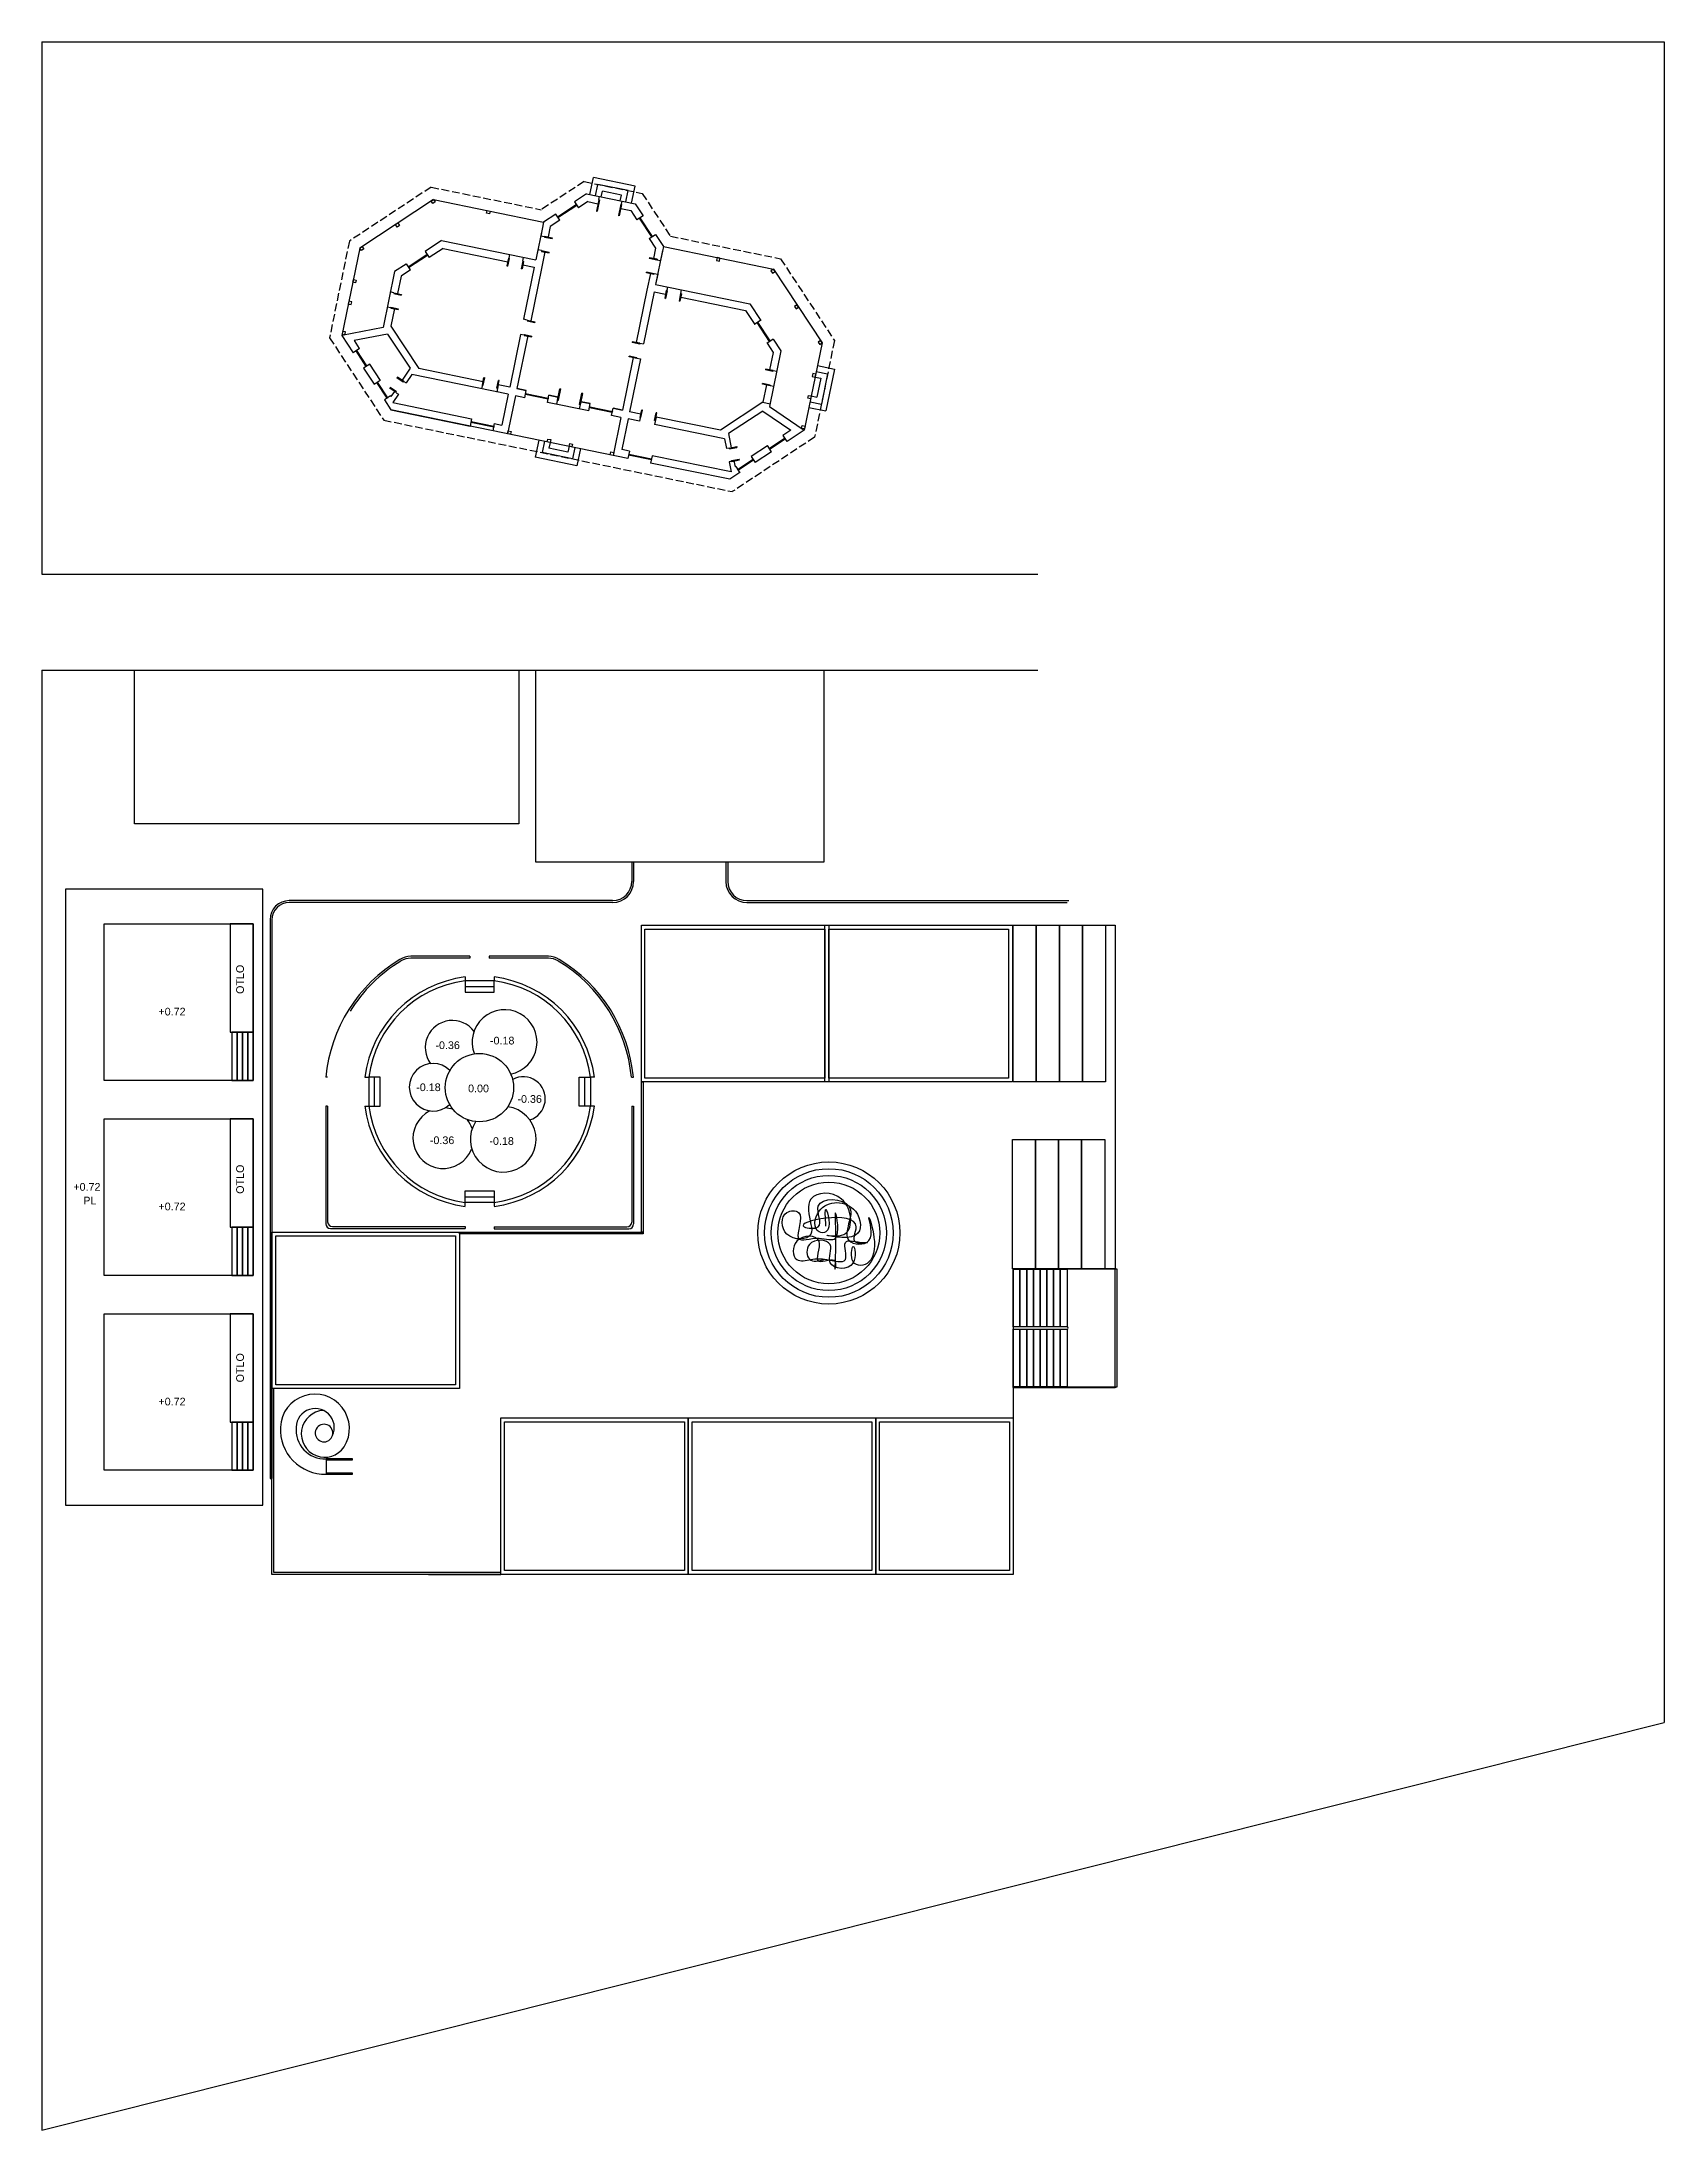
# Model space of a CAD drawing. Header units: metres. Extents: x 217 to 1422, y -179 to 129.
# Drawn here: x 449.8 to 534.3, y -178.6 to -69.9 of the extents above; entities that cross this region are included whole.
import ezdxf

# ---------------------------------------------------------------- set-up
doc = ezdxf.new("R2010")
doc.units = ezdxf.units.M
doc.header["$LTSCALE"] = 0.5
doc.header["$MEASUREMENT"] = 0
doc.linetypes.add('BANKLINE1', pattern=[5.5, 4, -1.5])
for name, color, linetype in [('+1', 255, 'Continuous'), ('COLUMN', 5, 'Continuous'), ('D &W', 26, 'Continuous')]:
    doc.layers.add(name, color=color, linetype=linetype)
doc.styles.get("Standard").update_dxf_attribs({"font": 'arial.ttf'})

# ---------------------------------------------------------------- blocks, each defined once
blk = doc.blocks.new('DADA')
at = {"layer": 'D &W'}
for p, q in [((3991.45, 3694.9), (3991.45, 3695.5)), ((3991.45, 3695.5), (3991.49, 3695.5)), ((3991.49, 3694.9), (3991.49, 3695.5)), ((3992.61, 3694.9), (3992.61, 3695.5)), ((3992.65, 3695.5), (3992.61, 3695.5)), ((3992.65, 3694.9), (3992.65, 3695.5)), ((3991.45, 3694.9), (3991.49, 3694.9)), ((3992.65, 3694.9), (3992.61, 3694.9))]:
    blk.add_line(p, q, dxfattribs=at)
blk = doc.blocks.new('SDAWDA')
at = {"layer": 'D &W'}
h = blk.add_hatch(color=0, dxfattribs=at)
h.dxf.hatch_style = 1
h.paths.add_polyline_path([(3989.8, 3694.9), (3989.76, 3694.9), (3989.76, 3694.86), (3989.8, 3694.86)])
h.paths.add_polyline_path([(3990.96, 3694.86), (3990.96, 3694.9), (3990.92, 3694.9), (3990.92, 3694.86)])
for p, q in [((3989.76, 3694.9), (3990.96, 3694.9)), ((3989.76, 3694.9), (3989.76, 3694.86)), ((3989.76, 3694.86), (3990.96, 3694.86)), ((3989.8, 3694.9), (3989.8, 3694.86)), ((3990.92, 3694.9), (3990.92, 3694.86)), ((3990.96, 3694.9), (3990.96, 3694.86))]:
    blk.add_line(p, q, dxfattribs=at)
blk = doc.blocks.new('ASDAW')
at = {"layer": 'D &W'}
for p, q in [((3995.81, 3694.88), (3995.81, 3695.28)), ((3995.81, 3695.28), (3995.85, 3695.28)), ((3995.85, 3694.88), (3995.81, 3694.88)), ((3995.85, 3694.88), (3995.85, 3695.28)), ((3996.57, 3694.88), (3996.57, 3695.28)), ((3996.61, 3695.28), (3996.57, 3695.28)), ((3996.61, 3694.88), (3996.57, 3694.88)), ((3996.61, 3694.88), (3996.61, 3695.28))]:
    blk.add_line(p, q, dxfattribs=at)
blk = doc.blocks.new('AAAAAA')
at = {"layer": 'D &W'}
for p, q in [((3982.29, 3694.88), (3982.29, 3695.28)), ((3982.29, 3695.28), (3982.33, 3695.28)), ((3982.29, 3694.88), (3982.33, 3694.88)), ((3982.33, 3694.88), (3982.33, 3695.28)), ((3982.95, 3694.88), (3982.95, 3695.28)), ((3982.99, 3695.28), (3982.95, 3695.28)), ((3982.95, 3694.88), (3982.99, 3694.88)), ((3982.99, 3694.88), (3982.99, 3695.28))]:
    blk.add_line(p, q, dxfattribs=at)
blk = doc.blocks.new('ASDA')
h = blk.add_hatch(color=0)
h.dxf.hatch_style = 1
h.paths.add_polyline_path([(3984.23, 3699.56), (3984.19, 3699.56), (3984.19, 3699.52), (3984.23, 3699.52)])
h.paths.add_polyline_path([(3985.35, 3699.52), (3985.35, 3699.56), (3985.31, 3699.56), (3985.31, 3699.52)])
at = {"layer": 'D &W'}
for p, q in [((3984.19, 3699.56), (3985.35, 3699.56)), ((3984.19, 3699.56), (3984.19, 3699.52)), ((3984.19, 3699.52), (3985.35, 3699.52)), ((3984.23, 3699.56), (3984.23, 3699.52)), ((3985.31, 3699.56), (3985.31, 3699.52)), ((3985.35, 3699.56), (3985.35, 3699.52))]:
    blk.add_line(p, q, dxfattribs=at)
blk = doc.blocks.new('12355')
at = {"layer": 'D &W'}
for p, q in [((3983.2, 3701.05), (3983.47, 3700.78)), ((3982.65, 3699.96), (3982.38, 3700.23))]:
    blk.add_line(p, q, dxfattribs=at)
at = {"layer": 'D &W', "rotation": 45}
blk.add_blockref('ASDA', (3781.24, -1733.13), dxfattribs=at)
blk = doc.blocks.new('AAAW')
at = {"layer": 'D &W'}
h = blk.add_hatch(color=256, dxfattribs=at)
h.dxf.hatch_style = 1
h.paths.add_polyline_path([(3980.77, 3695.33), (3980.74, 3695.3), (3980.77, 3695.28), (3980.79, 3695.3)])
h.paths.add_polyline_path([(3981.39, 3694.65), (3981.42, 3694.62), (3981.45, 3694.65), (3981.42, 3694.68)])
at = {"layer": 'COLUMN', "color": 1}
for p, q in [((3980.89, 3695.45), (3980.62, 3695.18)), ((3981.57, 3694.77), (3981.3, 3694.5))]:
    blk.add_line(p, q, dxfattribs=at)
at = {"layer": 'D &W'}
for p, q in [((3981.42, 3694.62), (3980.74, 3695.3)), ((3981.45, 3694.65), (3980.77, 3695.33)), ((3980.79, 3695.3), (3980.77, 3695.28)), ((3981.42, 3694.68), (3981.39, 3694.65)), ((3981.45, 3694.65), (3981.42, 3694.62))]:
    blk.add_line(p, q, dxfattribs=at)
blk = doc.blocks.new('asdawd')
at = {"color": 3, "linetype": 'BANKLINE1', "ltscale": 0.2}
for p, q in [((4114.23, 3769.4), (4112.35, 3767.53)), ((4114.23, 3769.4), (4117.29, 3769.4)), ((4117.29, 3769.4), (4119.17, 3767.53)), ((4106.55, 3767.53), (4102.97, 3763.95)), ((4106.55, 3767.53), (4112.35, 3767.53)), ((4119.17, 3767.53), (4124.97, 3767.53)), ((4124.97, 3767.53), (4128.55, 3763.95)), ((4102.97, 3763.95), (4102.97, 3758.85)), ((4128.55, 3763.95), (4128.55, 3758.85)), ((4102.97, 3758.85), (4106.57, 3755.24)), ((4128.55, 3758.85), (4124.95, 3755.24)), ((4106.57, 3755.24), (4124.95, 3755.24))]:
    blk.add_line(p, q, dxfattribs=at)
for p, q in [((4114.48, 3768.8), (4113.95, 3768.28)), ((4114.48, 3768.8), (4117.05, 3768.8)), ((4116.86, 3769.7), (4114.66, 3769.7)), ((4114.66, 3768.8), (4114.66, 3769.7)), ((4116.56, 3769.4), (4114.96, 3769.4)), ((4114.96, 3768.8), (4114.96, 3769.4)), ((4116.26, 3769.1), (4115.26, 3769.1)), ((4115.26, 3768.8), (4115.26, 3769.1)), ((4116.26, 3768.8), (4116.26, 3769.1)), ((4116.56, 3768.8), (4116.56, 3769.4)), ((4116.86, 3768.8), (4116.86, 3769.7)), ((4117.05, 3768.8), (4117.57, 3768.28)), ((4114.63, 3768.42), (4114.22, 3768.01)), ((4114.63, 3768.42), (4115.16, 3768.42)), ((4116.36, 3768.42), (4116.89, 3768.42)), ((4116.89, 3768.42), (4117.3, 3768.01)), ((4106.8, 3766.93), (4103.57, 3763.7)), ((4106.8, 3766.93), (4112.6, 3766.93)), ((4113.13, 3767.46), (4112.6, 3766.93)), ((4112.6, 3766.93), (4112.6, 3766.19)), ((4112.6, 3766.72), (4112.6, 3764.93)), ((4113.4, 3767.19), (4112.98, 3766.77)), ((4112.98, 3766.77), (4112.98, 3766.23)), ((4118.12, 3767.19), (4118.54, 3766.77)), ((4118.39, 3767.46), (4118.92, 3766.93)), ((4118.54, 3766.77), (4118.54, 3766.23)), ((4118.92, 3766.93), (4124.72, 3766.93)), ((4118.92, 3766.93), (4118.92, 3766.19)), ((4118.92, 3766.72), (4118.92, 3764.93)), ((4124.72, 3766.93), (4127.95, 3763.7)), ((4107.63, 3764.93), (4106.91, 3764.2)), ((4107.79, 3764.55), (4107.18, 3763.94)), ((4107.63, 3764.93), (4112.6, 3764.93)), ((4107.79, 3764.55), (4111.2, 3764.55)), ((4112, 3764.55), (4112.6, 3764.55)), ((4112.6, 3765.47), (4112.6, 3764.93)), ((4112.6, 3764.55), (4112.6, 3761.8)), ((4112.98, 3765.43), (4112.98, 3764.55)), ((4112.98, 3764.55), (4112.98, 3761.8)), ((4118.54, 3765.43), (4118.54, 3764.55)), ((4118.54, 3764.55), (4118.54, 3761.8)), ((4118.92, 3765.47), (4118.92, 3764.93)), ((4118.92, 3764.93), (4123.89, 3764.93)), ((4118.92, 3764.55), (4119.52, 3764.55)), ((4118.92, 3764.55), (4118.92, 3761.8)), ((4120.32, 3764.55), (4123.74, 3764.55)), ((4123.74, 3764.55), (4124.35, 3763.94)), ((4123.89, 3764.93), (4124.62, 3764.2)), ((4103.57, 3763.7), (4103.57, 3759.1)), ((4106.09, 3763.38), (4105.57, 3762.87)), ((4125.44, 3763.38), (4125.95, 3762.87)), ((4127.95, 3763.7), (4127.95, 3759.1)), ((4105.57, 3762.87), (4105.57, 3759.93)), ((4106.36, 3763.12), (4105.95, 3762.71)), ((4105.95, 3762.71), (4105.95, 3761.8)), ((4125.17, 3763.12), (4125.57, 3762.71)), ((4125.57, 3762.71), (4125.57, 3761.8)), ((4125.95, 3762.87), (4125.95, 3759.93)), ((4127.95, 3762.5), (4128.85, 3762.5)), ((4128.85, 3762.5), (4128.85, 3760.3)), ((4127.95, 3762.2), (4128.55, 3762.2)), ((4127.95, 3761.9), (4128.25, 3761.9)), ((4128.25, 3761.9), (4128.25, 3760.9)), ((4128.55, 3762.2), (4128.55, 3760.6)), ((4105.95, 3761), (4105.95, 3760.08)), ((4112.6, 3761), (4112.6, 3758.22)), ((4112.98, 3761), (4112.98, 3758.22)), ((4118.54, 3761), (4118.54, 3758.22)), ((4118.92, 3761), (4118.92, 3758.22)), ((4125.57, 3761), (4125.57, 3760.08)), ((4127.95, 3760.9), (4128.25, 3760.9)), ((4127.95, 3760.6), (4128.55, 3760.6)), ((4127.95, 3760.3), (4128.85, 3760.3)), ((4105.57, 3759.93), (4103.57, 3759.1)), ((4103.57, 3759.1), (4104.33, 3758.34)), ((4105.86, 3759.63), (4104.24, 3758.96)), ((4105.86, 3759.63), (4107.36, 3758.14)), ((4105.95, 3760.08), (4107.81, 3758.22)), ((4125.57, 3760.08), (4123.71, 3758.22)), ((4125.66, 3759.63), (4124.16, 3758.14)), ((4125.66, 3759.63), (4127.28, 3758.96)), ((4125.95, 3759.93), (4127.95, 3759.1)), ((4127.95, 3759.1), (4127.2, 3758.34)), ((4104.24, 3758.96), (4104.59, 3758.61)), ((4107.36, 3758.14), (4107.08, 3757.45)), ((4111.2, 3758.22), (4107.81, 3758.22)), ((4112.6, 3758.22), (4112, 3758.22)), ((4113.47, 3758.22), (4112.98, 3758.22)), ((4112.98, 3758.22), (4113.47, 3758.22)), ((4115.16, 3758.22), (4114.67, 3758.22)), ((4114.67, 3758.22), (4115.16, 3758.22)), ((4116.85, 3758.22), (4116.36, 3758.22)), ((4116.36, 3758.22), (4116.85, 3758.22)), ((4118.54, 3758.22), (4118.05, 3758.22)), ((4118.05, 3758.22), (4118.54, 3758.22)), ((4119.52, 3758.22), (4118.92, 3758.22)), ((4123.71, 3758.22), (4120.32, 3758.22)), ((4124.16, 3758.14), (4124.44, 3757.45)), ((4127.28, 3758.96), (4126.93, 3758.61)), ((4105, 3757.66), (4105.71, 3756.96)), ((4105.27, 3757.93), (4105.98, 3757.22)), ((4107.51, 3757.84), (4107.31, 3757.36)), ((4112.6, 3757.84), (4107.51, 3757.84)), ((4112.6, 3757.84), (4112.6, 3756.22)), ((4113.47, 3757.84), (4112.98, 3757.84)), ((4112.98, 3757.84), (4112.98, 3755.84)), ((4116.85, 3757.84), (4114.67, 3757.84)), ((4118.54, 3757.84), (4118.05, 3757.84)), ((4118.54, 3757.84), (4118.54, 3755.84)), ((4119.52, 3757.84), (4118.92, 3757.84)), ((4118.92, 3757.84), (4118.92, 3756.22)), ((4124.01, 3757.84), (4120.32, 3757.84)), ((4124.01, 3757.84), (4124.21, 3757.36)), ((4126.25, 3757.93), (4125.54, 3757.22)), ((4126.52, 3757.66), (4125.81, 3756.96)), ((4106.39, 3756.28), (4106.82, 3755.84)), ((4106.66, 3756.55), (4106.69, 3756.52)), ((4106.81, 3756.81), (4106.69, 3756.52)), ((4119.32, 3755.84), (4106.82, 3755.84)), ((4106.82, 3755.84), (4111, 3755.84)), ((4107.04, 3756.71), (4106.84, 3756.22)), ((4106.84, 3756.22), (4111, 3756.22)), ((4112.2, 3756.22), (4112.6, 3756.22)), ((4114.62, 3755.84), (4114.62, 3754.94)), ((4114.92, 3755.84), (4114.92, 3755.24)), ((4115.22, 3755.84), (4115.22, 3755.54)), ((4116.22, 3755.84), (4116.22, 3755.54)), ((4116.52, 3755.84), (4116.52, 3755.24)), ((4116.82, 3755.84), (4116.82, 3754.94)), ((4119.32, 3756.22), (4118.92, 3756.22)), ((4124.68, 3756.22), (4120.52, 3756.22)), ((4124.7, 3755.84), (4120.52, 3755.84)), ((4124.48, 3756.71), (4124.68, 3756.22)), ((4125.13, 3756.28), (4124.7, 3755.84)), ((4124.71, 3756.81), (4124.83, 3756.52)), ((4124.86, 3756.55), (4124.83, 3756.52)), ((4116.82, 3754.94), (4114.62, 3754.94)), ((4116.52, 3755.24), (4114.92, 3755.24)), ((4116.22, 3755.54), (4115.22, 3755.54))]:
    blk.add_line(p, q)
at = {"layer": 'COLUMN'}
for points in [[(4106.91, 3766.82), (4106.8, 3766.72), (4106.7, 3766.82), (4106.8, 3766.93)], [(4109.78, 3766.78), (4109.63, 3766.78), (4109.63, 3766.93), (4109.78, 3766.93)], [(4121.75, 3766.78), (4121.9, 3766.78), (4121.9, 3766.93), (4121.75, 3766.93)], [(4124.61, 3766.82), (4124.72, 3766.72), (4124.83, 3766.82), (4124.72, 3766.93)], [(4105.35, 3765.26), (4105.24, 3765.15), (4105.13, 3765.26), (4105.24, 3765.37)], [(4126.18, 3765.26), (4126.28, 3765.15), (4126.39, 3765.26), (4126.28, 3765.37)], [(4103.78, 3763.7), (4103.68, 3763.59), (4103.57, 3763.7), (4103.68, 3763.8)], [(4127.74, 3763.7), (4127.85, 3763.59), (4127.95, 3763.7), (4127.85, 3763.8)], [(4103.72, 3761.9), (4103.57, 3761.9), (4103.57, 3762.05), (4103.72, 3762.05)], [(4127.8, 3761.9), (4127.95, 3761.9), (4127.95, 3762.05), (4127.8, 3762.05)], [(4103.72, 3760.9), (4103.57, 3760.9), (4103.57, 3760.75), (4103.72, 3760.75)], [(4127.8, 3760.9), (4127.95, 3760.9), (4127.95, 3760.75), (4127.8, 3760.75)], [(4103.72, 3759.31), (4103.57, 3759.31), (4103.57, 3759.16), (4103.72, 3759.16)], [(4127.8, 3759.31), (4127.95, 3759.31), (4127.95, 3759.16), (4127.8, 3759.16)], [(4112.98, 3755.99), (4113.13, 3755.99), (4113.13, 3755.84), (4112.98, 3755.84)], [(4115.07, 3755.99), (4115.22, 3755.99), (4115.22, 3755.84), (4115.07, 3755.84)], [(4116.22, 3755.99), (4116.37, 3755.99), (4116.37, 3755.84), (4116.22, 3755.84)], [(4118.39, 3755.99), (4118.54, 3755.99), (4118.54, 3755.84), (4118.39, 3755.84)]]:
    blk.add_lwpolyline(points, close=True, dxfattribs=at)
at = {"layer": 'D &W'}
for p, q in [((4115.16, 3768.64), (4115.16, 3768.8)), ((4116.36, 3768.64), (4116.36, 3768.8)), ((4112.79, 3766.19), (4112.6, 3766.19)), ((4118.73, 3766.19), (4118.92, 3766.19)), ((4111.24, 3764.74), (4111.24, 3764.93)), ((4111.96, 3764.74), (4111.96, 3764.93)), ((4112.79, 3765.47), (4112.6, 3765.47)), ((4118.73, 3765.47), (4118.92, 3765.47)), ((4119.56, 3764.74), (4119.56, 3764.93)), ((4120.28, 3764.74), (4120.28, 3764.93)), ((4105.76, 3761.8), (4105.57, 3761.8)), ((4112.79, 3761.8), (4112.6, 3761.8)), ((4118.73, 3761.8), (4118.92, 3761.8)), ((4125.76, 3761.8), (4125.95, 3761.8)), ((4105.76, 3761), (4105.57, 3761)), ((4112.79, 3761), (4112.6, 3761)), ((4118.73, 3761), (4118.92, 3761)), ((4125.76, 3761), (4125.95, 3761)), ((4125.57, 3760.08), (4125.95, 3760.08)), ((4111.2, 3758.22), (4111.2, 3757.84)), ((4112, 3758.22), (4112, 3757.84)), ((4113.47, 3757.84), (4113.47, 3758.22)), ((4114.67, 3757.84), (4114.67, 3758.22)), ((4115.16, 3757.84), (4115.16, 3758.22)), ((4116.36, 3757.84), (4116.36, 3758.22)), ((4116.85, 3757.84), (4116.85, 3758.22)), ((4118.05, 3757.84), (4118.05, 3758.22)), ((4119.52, 3758.22), (4119.52, 3757.84)), ((4120.32, 3758.22), (4120.32, 3757.84)), ((4107.19, 3757.41), (4107.31, 3757.36)), ((4124.34, 3757.41), (4124.21, 3757.36)), ((4106.92, 3756.76), (4107.04, 3756.71)), ((4111, 3756.22), (4111, 3755.84)), ((4112.2, 3756.22), (4112.2, 3755.84)), ((4119.32, 3756.22), (4119.32, 3755.84)), ((4120.52, 3756.22), (4120.52, 3755.84)), ((4124.6, 3756.76), (4124.48, 3756.71))]:
    blk.add_line(p, q, dxfattribs=at)
at = {"layer": 'COLUMN'}
for p in [(123.71, 63.16), (125.09, 61.77)]:
    blk.add_blockref('AAAW', p, dxfattribs=at)
at = {"layer": 'COLUMN', "xscale": -1}
for p in [(8107.81, 63.16), (8106.43, 61.77)]:
    blk.add_blockref('AAAW', p, dxfattribs=at)
at = {"layer": 'D &W'}
for name, p in [('12355', (130.75, 67.23)), ('12355', (123.71, 63.16)), ('SDAWDA', (123.71, 63.16)), ('DADA', (123.71, 63.16)), ('SDAWDA', (127.09, 63.16)), ('ASDAW', (123.71, 63.16)), ('SDAWDA', (129.56, 61.16))]:
    blk.add_blockref(name, p, dxfattribs=at)
at = {"layer": 'D &W', "xscale": -1}
for name, p, rotation in [('DADA', (123.71, 7463.53), 180), ('ASDAW', (417.92, -230.39), 270), ('ASDAW', (123.71, 7459.61), 180), ('ASDAW', (410.88, -234.82), 270), ('ASDAW', (417.92, -234.82), 270), ('AAAAAA', (2234.94, -1336.36), 292.4999999999961)]:
    blk.add_blockref(name, p, dxfattribs=dict(at, rotation=rotation))
for name, p in [('12355', (8100.77, 67.23)), ('12355', (8107.81, 63.16)), ('ASDAW', (8107.81, 63.16)), ('SDAWDA', (8101.97, 61.16))]:
    blk.add_blockref(name, p, dxfattribs=at)
at = {"layer": 'D &W'}
for name, p, rotation in [('ASDAW', (7813.61, -230.39), 90.00000000000001), ('ASDAW', (8107.81, 7459.61), 180), ('ASDAW', (7813.61, -234.82), 90.00000000000001), ('ASDAW', (7820.64, -234.82), 90.00000000000001), ('AAAAAA', (5996.58, -1336.36), 67.50000000000391)]:
    blk.add_blockref(name, p, dxfattribs=dict(at, rotation=rotation))

msp = doc.modelspace()

# ---------------------------------------------------------------- linework, layer by layer
at = {"layer": '+1', "transparency": 33554687}
for p, q in [((461.8, -149.6), (461.8, -140.02)), ((469.95, -149.7), (473.71, -149.7))]:
    msp.add_line(p, q, dxfattribs=at)
for points in [[(481.03, -131.87), (481.03, -115.89), (500.39, -115.89), (505.69, -115.89), (505.69, -133.78), (500.39, -133.78), (500.39, -149.7), (461.8, -149.7), (461.8, -131.87)], [(481.03, -115.89), (490.79, -115.89), (490.79, -124.05), (481.03, -124.05)], [(481.22, -116.09), (490.59, -116.09), (490.59, -123.85), (481.22, -123.85)], [(490.59, -115.89), (500.35, -115.89), (500.35, -124.05), (490.59, -124.05)], [(490.79, -116.09), (500.15, -116.09), (500.15, -123.85), (490.79, -123.85)], [(500.39, -115.89), (501.59, -115.89), (501.59, -124.04), (500.39, -124.04)], [(501.59, -115.89), (502.79, -115.89), (502.79, -124.04), (501.59, -124.04)], [(502.79, -115.89), (503.99, -115.89), (503.99, -124.04), (502.79, -124.04)], [(503.99, -115.89), (505.19, -115.89), (505.19, -124.04), (503.99, -124.04)], [(481.03, -124.05), (481.13, -124.05), (481.13, -131.87), (481.03, -131.87)], [(500.35, -127.05), (501.55, -127.05), (501.55, -133.78), (500.35, -133.78)], [(501.55, -127.05), (502.75, -127.05), (502.75, -133.78), (501.55, -133.78)], [(502.75, -127.05), (503.95, -127.05), (503.95, -133.78), (502.75, -133.78)], [(503.95, -127.05), (505.15, -127.05), (505.15, -133.78), (503.95, -133.78)], [(471.56, -140.02), (461.8, -140.02), (461.8, -131.87), (471.56, -131.87)], [(471.36, -139.82), (462, -139.82), (462, -132.07), (471.36, -132.07)], [(481.03, -131.87), (481.03, -131.97), (471.56, -131.97), (471.56, -131.87)], [(481.03, -131.87), (481.13, -131.87), (481.13, -131.97), (481.03, -131.97)], [(500.39, -133.78), (505.69, -133.78), (505.69, -133.8), (500.39, -133.8)], [(505.69, -133.78), (505.79, -133.78), (505.79, -139.95), (505.69, -139.95)], [(500.74, -133.8), (500.74, -136.8), (500.39, -136.8), (500.39, -133.8)], [(501.09, -133.8), (501.09, -136.8), (500.74, -136.8), (500.74, -133.8)], [(501.44, -133.8), (501.44, -136.8), (501.09, -136.8), (501.09, -133.8)], [(501.79, -133.8), (501.79, -136.8), (501.44, -136.8), (501.44, -133.8)], [(502.14, -133.8), (502.14, -136.8), (501.79, -136.8), (501.79, -133.8)], [(502.49, -133.8), (502.49, -136.8), (502.14, -136.8), (502.14, -133.8)], [(502.84, -133.8), (502.84, -136.8), (502.49, -136.8), (502.49, -133.8)], [(503.19, -133.8), (503.19, -136.8), (502.84, -136.8), (502.84, -133.8)], [(500.74, -136.93), (500.74, -139.93), (500.39, -139.93), (500.39, -136.93)], [(501.09, -136.93), (501.09, -139.93), (500.74, -139.93), (500.74, -136.93)], [(501.44, -136.93), (501.44, -139.93), (501.09, -139.93), (501.09, -136.93)], [(501.79, -136.93), (501.79, -139.93), (501.44, -139.93), (501.44, -136.93)], [(502.14, -136.93), (502.14, -139.93), (501.79, -139.93), (501.79, -136.93)], [(502.49, -136.93), (502.49, -139.93), (502.14, -139.93), (502.14, -136.93)], [(502.84, -136.93), (502.84, -139.93), (502.49, -139.93), (502.49, -136.93)], [(503.19, -136.93), (503.19, -139.93), (502.84, -139.93), (502.84, -136.93)], [(500.39, -139.96), (505.69, -139.96), (505.69, -139.98), (500.39, -139.98)], [(483.47, -149.7), (473.71, -149.7), (473.71, -141.55), (483.47, -141.55)], [(483.27, -149.5), (473.91, -149.5), (473.91, -141.75), (483.27, -141.75)], [(493.23, -149.7), (483.47, -149.7), (483.47, -141.55), (493.23, -141.55)], [(493.03, -149.5), (483.67, -149.5), (483.67, -141.75), (493.03, -141.75)], [(493.23, -141.55), (500.39, -141.55), (500.39, -149.7), (493.23, -149.7)], [(493.43, -141.75), (500.19, -141.75), (500.19, -149.5), (493.43, -149.5)]]:
    msp.add_lwpolyline(points, close=True, dxfattribs=at)
for points in [[(503.19, -136.93), (503.19, -139.93), (505.69, -139.93), (505.69, -133.8), (503.19, -133.8)], [(473.71, -149.6), (461.9, -149.6), (461.9, -140.02)], [(464.62, -143.73), (466, -143.73), (466, -143.68), (464.62, -143.68), (464.62, -144.48), (466, -144.48), (466, -144.43), (464.62, -144.43)]]:
    msp.add_lwpolyline(points, dxfattribs=at)
at = {"layer": '+1', "transparency": 33554559}
for points in [[(464.48, -141.16, 1.612382), (465.56, -143.06, 1.299286), (462.24, -142.03, 0.43591), (464.62, -144.48)], [(464.95, -142.47, 11.637568), (464.88, -142.61, 1.328127), (463.06, -142.03, 0.457526), (464.62, -143.68)]]:
    msp.add_lwpolyline(points, format="xyb", dxfattribs=at)
at = {"layer": '+1', "transparency": 33554687}
for radius in [3.7, 3.35, 3, 2.65]:
    msp.add_circle((490.79, -131.92), radius, dxfattribs=at)
msp.add_arc((503.19, -136.87), 0.064, 270.0006, 90.0006, dxfattribs=at)
msp.add_spline([(490.64, -131.56), (490.64, -130.7), (490.64, -131.86), (490.28, -131.86), (490.28, -130.79), (492.17, -130.79), (492.17, -132.04), (490.7, -132.04), (491.45, -132.04), (491.45, -130.15), (489.86, -130.15), (489.86, -131.47), (489.86, -131.98), (488.61, -131.98), (488.61, -130.85), (489.21, -130.85), (489.21, -132.19), (490.28, -132.19), (491.14, -132.19), (491.14, -130.88), (491.14, -132.17), (491.14, -133.71), (491.14, -133.41), (490.28, -133.41), (490.28, -132.35), (489.12, -132.35), (489.12, -133.3), (489.86, -133.3), (490.68, -133.3), (491.65, -133.3), (491.65, -132.42), (492.63, -132.42), (492.79, -132.42), (492.22, -132.42), (492.22, -131.6), (489.51, -131.6), (490.24, -131.6), (490.24, -130.52), (491.84, -130.52), (491.84, -132.31), (492.88, -132.31), (492.88, -131.14), (492.88, -133.43), (492.06, -133.43), (492.06, -132.63), (492.06, -133.47), (490.86, -133.47), (490.86, -132.52), (489.78, -132.52), (489.78, -133.29), (490.59, -133.29)], degree=3, dxfattribs=at)
at = {"transparency": 33554687}
for p, q in [((449.82, -69.88), (534.28, -69.88)), ((449.82, -69.88), (449.82, -97.61)), ((534.28, -69.88), (534.28, -157.42)), ((449.82, -97.61), (501.67, -97.61)), ((449.82, -102.61), (449.82, -178.65)), ((449.82, -178.65), (534.28, -157.42))]:
    msp.add_line(p, q, dxfattribs=at)
at = {"transparency": 33554483}
for p, q in [((449.82, -102.61), (501.67, -102.61)), ((480.53, -112.61), (480.53, -113.61)), ((480.63, -112.61), (480.63, -113.61)), ((485.43, -112.61), (485.43, -113.61)), ((485.53, -112.61), (485.53, -113.61)), ((479.53, -114.61), (462.7, -114.61)), ((479.53, -114.71), (462.7, -114.71)), ((486.53, -114.61), (503.29, -114.61)), ((486.53, -114.71), (503.19, -114.71)), ((461.7, -115.61), (461.7, -144.7)), ((461.8, -115.61), (461.8, -144.7)), ((472.11, -117.51), (469.03, -117.51)), ((472.11, -117.61), (469.03, -117.61)), ((472.11, -117.51), (472.11, -117.61)), ((476.19, -117.51), (473.11, -117.51)), ((473.11, -117.51), (473.11, -117.61)), ((476.19, -117.61), (473.11, -117.61)), ((471.86, -118.58), (471.86, -118.78)), ((471.86, -119.08), (473.36, -119.08)), ((473.36, -118.58), (473.36, -118.78)), ((464.7, -123.81), (464.6, -123.81)), ((466.64, -123.81), (466.84, -123.81)), ((467.14, -125.31), (467.14, -123.81)), ((478.09, -125.31), (478.09, -123.81)), ((478.59, -123.81), (478.39, -123.81)), ((480.52, -123.81), (480.62, -123.81)), ((464.6, -125.31), (464.6, -131.44)), ((464.7, -125.31), (464.6, -125.31)), ((464.7, -125.31), (464.7, -131.34)), ((466.64, -125.31), (466.84, -125.31)), ((478.59, -125.31), (478.39, -125.31)), ((480.53, -125.31), (480.53, -131.35)), ((480.53, -125.31), (480.63, -125.31)), ((480.63, -125.31), (480.63, -131.45)), ((471.86, -130.03), (473.36, -130.03)), ((471.86, -130.53), (471.86, -130.33)), ((473.36, -130.33), (473.36, -130.53)), ((464.95, -131.59), (471.86, -131.59)), ((471.86, -131.59), (471.86, -131.69)), ((473.36, -131.6), (480.28, -131.6)), ((473.36, -131.6), (473.36, -131.7)), ((464.85, -131.69), (471.86, -131.69)), ((473.36, -131.7), (480.38, -131.7)), ((461.7, -144.7), (461.8, -144.7))]:
    msp.add_line(p, q, dxfattribs=at)
for points in [[(454.65, -102.61), (474.65, -102.61), (474.65, -110.61), (454.65, -110.61)], [(475.53, -102.61), (490.53, -102.61), (490.53, -112.61), (475.53, -112.61)], [(461.33, -114.02), (451.06, -114.02), (451.06, -146.09), (461.33, -146.09)], [(453.07, -115.82), (460.83, -115.82), (460.83, -123.98), (453.07, -123.98)], [(460.83, -115.82), (459.63, -115.82), (459.63, -121.46), (460.83, -121.46)], [(471.86, -119.38), (473.36, -119.38), (473.36, -118.78), (471.86, -118.78)], [(459.99, -121.46), (459.71, -121.46), (459.71, -123.98), (459.99, -123.98)], [(460.27, -121.46), (459.99, -121.46), (459.99, -123.98), (460.27, -123.98)], [(460.55, -121.46), (460.27, -121.46), (460.27, -123.98), (460.55, -123.98)], [(460.83, -121.46), (460.55, -121.46), (460.55, -123.98), (460.83, -123.98)], [(467.44, -125.31), (467.44, -123.81), (466.84, -123.81), (466.84, -125.31)], [(477.79, -125.31), (477.79, -123.81), (478.39, -123.81), (478.39, -125.31)], [(453.07, -125.98), (460.83, -125.98), (460.83, -134.13), (453.07, -134.13)], [(460.83, -125.98), (459.63, -125.98), (459.63, -131.61), (460.83, -131.61)], [(471.86, -129.73), (473.36, -129.73), (473.36, -130.33), (471.86, -130.33)], [(459.99, -131.61), (459.71, -131.61), (459.71, -134.13), (459.99, -134.13)], [(460.27, -131.61), (459.99, -131.61), (459.99, -134.13), (460.27, -134.13)], [(460.55, -131.61), (460.27, -131.61), (460.27, -134.13), (460.55, -134.13)], [(460.83, -131.61), (460.55, -131.61), (460.55, -134.13), (460.83, -134.13)], [(453.07, -136.13), (460.83, -136.13), (460.83, -144.28), (453.07, -144.28)], [(460.83, -136.13), (459.63, -136.13), (459.63, -141.77), (460.83, -141.77)], [(459.99, -141.77), (459.71, -141.77), (459.71, -144.28), (459.99, -144.28)], [(460.27, -141.77), (459.99, -141.77), (459.99, -144.28), (460.27, -144.28)], [(460.55, -141.77), (460.27, -141.77), (460.27, -144.28), (460.55, -144.28)], [(460.83, -141.77), (460.55, -141.77), (460.55, -144.28), (460.83, -144.28)]]:
    msp.add_lwpolyline(points, close=True, dxfattribs=at)
msp.add_circle((472.6, -124.35), 1.78, dxfattribs=at)
for centre, radius, start, end in [((479.53, -113.61), 1, 270, 0), ((479.53, -113.61), 1.1, 270, 0), ((486.53, -113.61), 1.1, 180, 270), ((486.53, -113.61), 1, 180, 270), ((462.7, -115.61), 1, 90, 180), ((462.7, -115.61), 0.9, 90, 180), ((472.61, -124.56), 8.04, 121.043, 174.6496), ((472.61, -124.56), 7.94, 121.043, 148.1281), ((469.03, -118.61), 1.1, 90, 121.043), ((469.03, -118.61), 1, 90, 121.043), ((476.19, -118.61), 1.1, 58.957, 90), ((476.19, -118.61), 1, 58.957, 90), ((472.61, -124.56), 7.94, 5.4179, 58.957), ((472.61, -124.56), 8.04, 5.3504, 58.957), ((472.61, -124.56), 6.02, 97.1544, 172.8456), ((472.61, -124.56), 5.82, 97.4015, 172.5985), ((472.61, -124.56), 6.02, 7.1544, 82.8456), ((472.61, -124.56), 5.82, 7.4015, 82.5985), ((473.91, -121.98), 1.69, 280.7649, 201.4901), ((471.19, -122.26), 1.41, 36.3735, 216.6706), ((470.19, -124.33), 1.24, 45.0407, 313.8064), ((474.88, -124.93), 1.15, 287.4354, 118.4274), ((472.61, -124.56), 6.02, 187.1544, 262.8456), ((472.61, -124.56), 5.82, 187.4015, 262.5985), ((470.72, -126.98), 1.58, 116.2345, 338.9161), ((470.72, -126.98), 1.58, 71.8907, 86.4398), ((470.72, -126.98), 1.58, 18.6116, 36.8045), ((473.84, -127.04), 1.71, 147.5312, 81.865), ((472.61, -124.56), 6.02, 277.1544, 352.8456), ((472.61, -124.56), 5.82, 277.4015, 352.5985), ((464.85, -131.44), 0.25, 180, 270), ((464.95, -131.34), 0.25, 180, 270), ((480.28, -131.35), 0.25, 270, 0), ((480.38, -131.45), 0.25, 270, 0)]:
    msp.add_arc(centre, radius, start, end, dxfattribs=at)

# ---------------------------------------------------------------- block references
at = {"transparency": 33554687, "xscale": 1.007818968901937, "yscale": 1.007818968901937, "zscale": 1.007818968901937, "rotation": 348.4115078738379}
msp.add_blockref('asdawd', (-4346.95, -2965.66), dxfattribs=at)

# ---------------------------------------------------------------- texts
at = {"transparency": 33554483, "char_height": 0.4, "attachment_point": 1, "rotation": 90}
for insert in [(459.94, -119.47), (459.94, -129.88), (459.94, -139.7)]:
    msp.add_mtext_dynamic_manual_height_columns('OTLO', width=0.987, gutter_width=1, heights=[0], dxfattribs=dict(at, insert=insert))
at = {"transparency": 33554483, "char_height": 0.4, "attachment_point": 1}
for s, insert in [('+0.72', (455.89, -120.19)), ('-0.18', (473.15, -121.7)), ('-0.36', (470.31, -121.94)), ('-0.18', (469.31, -124.13)), ('0.00', (472.01, -124.19)), ('-0.36', (474.58, -124.74)), ('-0.36', (470.02, -126.89)), ('-0.18', (473.12, -126.93)), ('+0.72', (451.46, -129.32)), ('PL', (451.98, -130.03)), ('+0.72', (455.89, -130.34)), ('+0.72', (455.89, -140.5))]:
    msp.add_mtext_dynamic_manual_height_columns(s, width=0.987, gutter_width=1, heights=[0], dxfattribs=dict(at, insert=insert))

doc.saveas('drawing.dxf')
